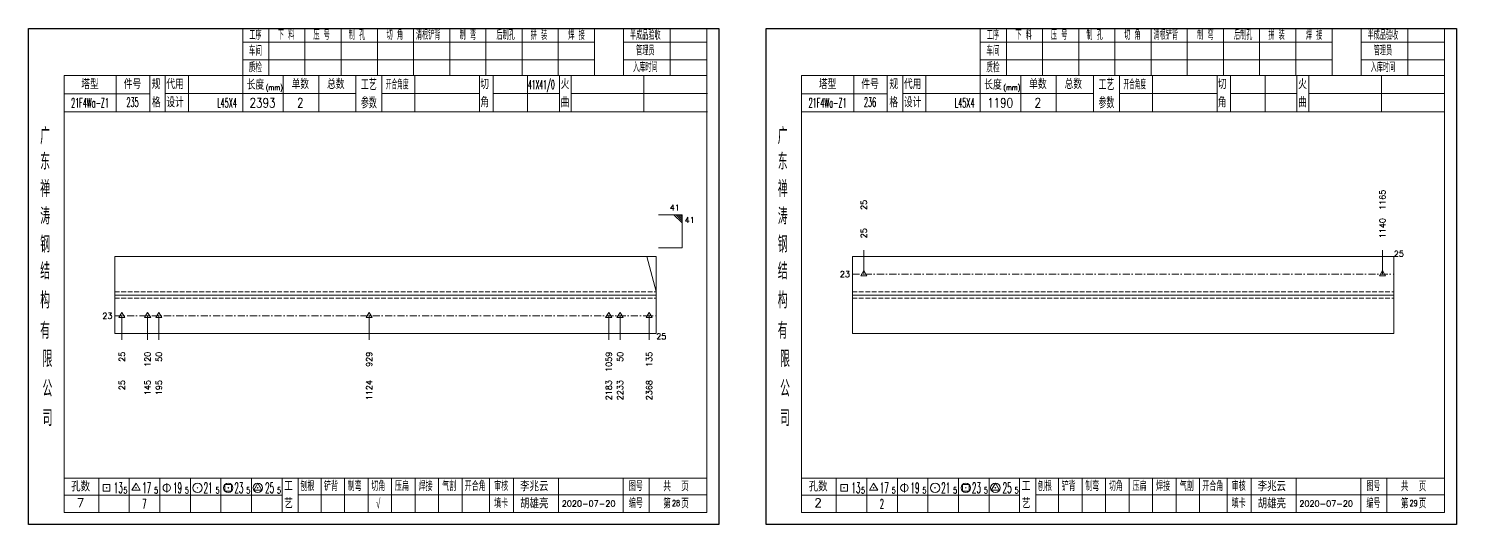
# Model space of a CAD drawing. Extents: x 1310 to 15542, y -76 to 8381.
# Drawn here: x 9944 to 10548, y 5084 to 5294 of the extents above; entities that cross this region are included whole.
import ezdxf
from ezdxf.enums import TextEntityAlignment as Align

# ---------------------------------------------------------------- set-up
doc = ezdxf.new("R2010")
doc.units = 0
doc.header["$MEASUREMENT"] = 0
doc.linetypes.add('一点画线', pattern=[5.2, 3, -1, 0.2, -1])
doc.linetypes.add('虚线', pattern=[2.75, 2, -0.75])
doc.layers.get('0').update_dxf_attribs({"linetype": 'CONTINUOUS', "lineweight": 25})
for name, color, linetype, lineweight in [('1', 7, 'CONTINUOUS', 25), ('4', 7, 'CONTINUOUS', 25), ('5', 7, 'CONTINUOUS', 25)]:
    doc.layers.add(name, color=color, linetype=linetype, lineweight=lineweight)
doc.styles.get("Standard").update_dxf_attribs({"font": 'simplex.shx', "width": 0.7, "height": 3, "bigfont": 'gbhzfs.shx'})

# ---------------------------------------------------------------- blocks, each defined once
blk = doc.blocks.new('孔17.5')
at = {"layer": '5', "color": 7, "linetype": 'Continuous', "lineweight": 13}
for p, q in [((0, 1), (-0.866, -0.5)), ((-0.1, -0.1), (0.1, 0.1)), ((0.1, -0.1), (-0.1, 0.1)), ((0.866, -0.5), (0, 1)), ((-0.866, -0.5), (0.866, -0.5))]:
    blk.add_line(p, q, dxfattribs=at)
blk = doc.blocks.new('CTJGK')
at = {"color": 6, "linetype": 'Continuous'}
for p, q in [((0, 209.97), (292.13, 209.97)), ((0, 0), (0, 209.97)), ((292.13, 209.97), (292.13, 0)), ((292.13, 0), (0, 0))]:
    blk.add_line(p, q, dxfattribs=at)

msp = doc.modelspace()

# ---------------------------------------------------------------- linework, layer by layer
at = {"color": 7, "linetype": 'Continuous', "lineweight": 13}
for p, q in [((10220.562, 5214.854), (10210.562, 5214.854)), ((10217.062, 5214.854), (10220.562, 5211.354)), ((10217.937, 5214.854), (10220.562, 5212.229)), ((10218.812, 5214.854), (10220.562, 5213.104)), ((10219.687, 5214.854), (10220.562, 5213.979)), ((10220.562, 5200.854), (10220.562, 5214.854)), ((10209.562, 5182.306), (10205.636, 5197.187)), ((10220.562, 5200.854), (10210.562, 5200.854)), ((10297.375, 5189.687), (10297.375, 5199.854)), ((10516.878, 5189.687), (10516.878, 5199.854)), ((9983.432, 5172.021), (9983.432, 5161.854)), ((9994.315, 5172.021), (9994.315, 5161.854)), ((9999.103, 5172.021), (9999.103, 5161.854)), ((10088.055, 5172.021), (10088.055, 5161.854)), ((10189.454, 5172.021), (10189.454, 5161.854)), ((10194.242, 5172.021), (10194.242, 5161.854)), ((10206.562, 5172.021), (10206.562, 5161.854))]:
    msp.add_line(p, q, dxfattribs=at)
at = {"color": 7, "linetype": 'Continuous', "lineweight": 18}
for p, q in [((9980.432, 5197.187), (9980.432, 5164.521)), ((9980.432, 5197.187), (10209.562, 5197.187)), ((10209.562, 5197.187), (10209.562, 5164.521)), ((10292.562, 5197.187), (10292.562, 5164.521)), ((10292.562, 5197.187), (10521.692, 5197.187)), ((10521.692, 5197.187), (10521.692, 5164.521)), ((9980.432, 5180.854), (10209.562, 5180.854)), ((10292.562, 5180.854), (10521.692, 5180.854))]:
    msp.add_line(p, q, dxfattribs=at)
at = {"color": 3, "linetype": '一点画线', "lineweight": 13}
for p, q in [((10292.562, 5189.687), (10521.692, 5189.687)), ((9980.432, 5172.021), (10209.562, 5172.021))]:
    msp.add_line(p, q, dxfattribs=at)
at = {"color": 1, "linetype": '虚线', "lineweight": 18}
for p, q in [((9980.432, 5182.187), (10209.562, 5182.187)), ((9980.432, 5179.521), (10209.562, 5179.521)), ((10292.562, 5182.187), (10521.692, 5182.187)), ((10292.562, 5179.521), (10521.692, 5179.521))]:
    msp.add_line(p, q, dxfattribs=at)
at = {"layer": '1', "color": 7, "linetype": 'Continuous', "lineweight": 18}
for p, q in [((9980.432, 5164.521), (10209.562, 5164.521)), ((10292.562, 5164.521), (10521.692, 5164.521))]:
    msp.add_line(p, q, dxfattribs=at)
at = {"layer": '4', "color": 1, "linetype": 'Continuous', "lineweight": 18}
for p, q in [((9943.932, 5293.681), (9943.932, 5083.711)), ((10236.062, 5293.681), (9943.932, 5293.681)), ((10034.562, 5293.681), (10034.562, 5273.841)), ((10045.592, 5293.681), (10045.592, 5273.821)), ((10060.902, 5293.681), (10060.902, 5273.821)), ((10076.222, 5293.681), (10076.222, 5273.821)), ((10091.532, 5293.681), (10091.532, 5273.821)), ((10106.842, 5293.681), (10106.842, 5273.821)), ((10122.152, 5293.681), (10122.152, 5273.821)), ((10137.472, 5293.681), (10137.472, 5273.821)), ((10152.782, 5293.681), (10152.782, 5273.821)), ((10168.092, 5293.681), (10168.092, 5273.821)), ((10183.402, 5293.681), (10183.402, 5273.841)), ((10183.402, 5293.681), (10183.402, 5273.821)), ((10195.682, 5293.681), (10195.682, 5273.821)), ((10215.432, 5293.681), (10215.432, 5273.821)), ((10231.012, 5293.681), (10231.012, 5273.821)), ((10236.062, 5263.881), (10236.062, 5293.681)), ((10256.062, 5293.681), (10256.062, 5083.711)), ((10548.192, 5293.681), (10256.062, 5293.681)), ((10346.692, 5293.681), (10346.692, 5273.841)), ((10357.722, 5293.681), (10357.722, 5273.821)), ((10373.032, 5293.681), (10373.032, 5273.821)), ((10388.352, 5293.681), (10388.352, 5273.821)), ((10403.662, 5293.681), (10403.662, 5273.821)), ((10418.972, 5293.681), (10418.972, 5273.821)), ((10434.282, 5293.681), (10434.282, 5273.821)), ((10449.602, 5293.681), (10449.602, 5273.821)), ((10464.912, 5293.681), (10464.912, 5273.821)), ((10480.222, 5293.681), (10480.222, 5273.821)), ((10495.532, 5293.681), (10495.532, 5273.841)), ((10495.532, 5293.681), (10495.532, 5273.821)), ((10507.812, 5293.681), (10507.812, 5273.821)), ((10527.562, 5293.681), (10527.562, 5273.821)), ((10543.142, 5293.681), (10543.142, 5273.821)), ((10548.192, 5263.881), (10548.192, 5293.681)), ((10183.402, 5287.951), (10034.562, 5287.951)), ((10231.012, 5287.951), (10195.682, 5287.951)), ((10495.532, 5287.951), (10346.692, 5287.951)), ((10543.142, 5287.951), (10507.812, 5287.951)), ((10183.402, 5280.471), (10034.562, 5280.471)), ((10231.012, 5280.471), (10195.682, 5280.471)), ((10495.532, 5280.471), (10346.692, 5280.471)), ((10543.142, 5280.471), (10507.812, 5280.471)), ((9958.942, 5273.821), (9958.942, 5088.761)), ((10231.012, 5273.821), (9958.942, 5273.821)), ((9981.062, 5273.831), (9981.062, 5258.411)), ((9995.212, 5258.411), (9995.212, 5273.821)), ((10001.712, 5258.411), (10001.712, 5273.821)), ((10011.582, 5273.821), (10011.582, 5258.411)), ((10034.562, 5273.841), (10034.562, 5258.411)), ((10051.682, 5273.821), (10051.682, 5258.411)), ((10066.732, 5273.821), (10066.732, 5258.411)), ((10082.432, 5273.821), (10082.432, 5258.411)), ((10093.492, 5273.821), (10093.492, 5258.411)), ((10107.442, 5273.821), (10107.442, 5258.411)), ((10134.742, 5273.821), (10134.742, 5258.411)), ((10140.502, 5273.821), (10140.502, 5258.411)), ((10155.122, 5273.821), (10155.122, 5258.411)), ((10168.582, 5273.821), (10168.582, 5258.411)), ((10173.572, 5273.821), (10173.572, 5258.411)), ((10204.312, 5273.821), (10204.312, 5258.411)), ((10231.012, 5088.761), (10231.012, 5273.821)), ((10271.072, 5273.821), (10271.072, 5088.761)), ((10543.142, 5273.821), (10271.072, 5273.821)), ((10293.192, 5273.831), (10293.192, 5258.411)), ((10307.342, 5258.411), (10307.342, 5273.821)), ((10313.842, 5258.411), (10313.842, 5273.821)), ((10323.712, 5273.821), (10323.712, 5258.411)), ((10346.692, 5273.841), (10346.692, 5258.411)), ((10363.812, 5273.821), (10363.812, 5258.411)), ((10378.862, 5273.821), (10378.862, 5258.411)), ((10394.562, 5273.821), (10394.562, 5258.411)), ((10405.622, 5273.821), (10405.622, 5258.411)), ((10419.572, 5273.821), (10419.572, 5258.411)), ((10446.872, 5273.821), (10446.872, 5258.411)), ((10452.632, 5273.821), (10452.632, 5258.411)), ((10467.252, 5273.821), (10467.252, 5258.411)), ((10480.712, 5273.821), (10480.712, 5258.411)), ((10485.702, 5273.821), (10485.702, 5258.411)), ((10516.442, 5273.821), (10516.442, 5258.411)), ((10543.142, 5088.761), (10543.142, 5273.821)), ((9995.212, 5266.061), (9958.942, 5266.061)), ((10082.432, 5266.111), (10001.712, 5266.111)), ((10093.492, 5266.111), (10134.742, 5266.111)), ((10140.502, 5266.111), (10168.582, 5266.111)), ((10173.572, 5266.111), (10231.192, 5266.111)), ((10236.062, 5083.711), (10236.062, 5263.881)), ((10307.342, 5266.061), (10271.072, 5266.061)), ((10394.562, 5266.111), (10313.842, 5266.111)), ((10405.622, 5266.111), (10446.872, 5266.111)), ((10452.632, 5266.111), (10480.712, 5266.111)), ((10485.702, 5266.111), (10543.322, 5266.111)), ((10548.192, 5083.711), (10548.192, 5263.881)), ((10231.192, 5258.411), (9958.942, 5258.411)), ((10543.322, 5258.411), (10271.072, 5258.411)), ((9958.942, 5103.291), (10231.012, 5103.291)), ((9973.632, 5103.291), (9973.632, 5088.761)), ((9986.562, 5088.761), (9986.562, 5103.291)), ((9999.492, 5103.291), (9999.492, 5088.761)), ((10012.412, 5088.761), (10012.412, 5103.291)), ((10025.342, 5103.291), (10025.342, 5088.761)), ((10038.272, 5088.761), (10038.272, 5103.291)), ((10051.192, 5088.761), (10051.192, 5103.291)), ((10058.062, 5088.761), (10058.062, 5103.291)), ((10067.722, 5088.761), (10067.722, 5103.291)), ((10077.662, 5088.761), (10077.662, 5103.291)), ((10087.602, 5088.761), (10087.602, 5103.291)), ((10097.552, 5088.761), (10097.552, 5103.291)), ((10107.492, 5088.761), (10107.492, 5103.291)), ((10117.432, 5088.761), (10117.432, 5103.291)), ((10127.382, 5088.761), (10127.382, 5103.291)), ((10139.022, 5088.761), (10139.022, 5103.291)), ((10149.172, 5088.761), (10149.172, 5103.291)), ((10168.232, 5088.761), (10168.232, 5103.291)), ((10195.612, 5088.761), (10195.612, 5103.291)), ((10206.572, 5088.761), (10206.572, 5103.291)), ((10271.072, 5103.291), (10543.142, 5103.291)), ((10285.762, 5103.291), (10285.762, 5088.761)), ((10298.692, 5088.761), (10298.692, 5103.291)), ((10311.622, 5103.291), (10311.622, 5088.761)), ((10324.542, 5088.761), (10324.542, 5103.291)), ((10337.472, 5103.291), (10337.472, 5088.761)), ((10350.402, 5088.761), (10350.402, 5103.291)), ((10363.322, 5088.761), (10363.322, 5103.291)), ((10370.192, 5088.761), (10370.192, 5103.291)), ((10379.852, 5088.761), (10379.852, 5103.291)), ((10389.792, 5088.761), (10389.792, 5103.291)), ((10399.732, 5088.761), (10399.732, 5103.291)), ((10409.682, 5088.761), (10409.682, 5103.291)), ((10419.622, 5088.761), (10419.622, 5103.291)), ((10429.562, 5088.761), (10429.562, 5103.291)), ((10439.512, 5088.761), (10439.512, 5103.291)), ((10451.152, 5088.761), (10451.152, 5103.291)), ((10461.302, 5088.761), (10461.302, 5103.291)), ((10480.362, 5088.761), (10480.362, 5103.291)), ((10507.742, 5088.761), (10507.742, 5103.291)), ((10518.702, 5088.761), (10518.702, 5103.291)), ((10051.192, 5096.161), (9958.942, 5096.161)), ((10058.022, 5096.321), (10231.012, 5096.321)), ((10363.322, 5096.161), (10271.072, 5096.161)), ((10370.152, 5096.321), (10543.142, 5096.321)), ((9958.942, 5088.761), (10231.012, 5088.761)), ((10271.072, 5088.761), (10543.142, 5088.761)), ((9943.932, 5083.711), (10236.062, 5083.711)), ((10256.062, 5083.711), (10548.192, 5083.711))]:
    msp.add_line(p, q, dxfattribs=at)
at = {"layer": '4', "color": 7, "linetype": 'Continuous', "lineweight": 13}
for p, q in [((9975.518, 5097.797), (9975.518, 5100.625)), ((9975.518, 5100.625), (9978.346, 5100.625)), ((9978.346, 5100.625), (9978.346, 5097.797)), ((9989.432, 5101.211), (9987.7, 5098.211)), ((9991.164, 5098.211), (9989.432, 5101.211)), ((10002.432, 5101.211), (10002.432, 5097.211)), ((10027.018, 5097.797), (10027.018, 5100.625)), ((10027.018, 5100.625), (10029.846, 5100.625)), ((10029.846, 5100.625), (10029.846, 5097.797)), ((10040.932, 5101.211), (10039.2, 5098.211)), ((10042.664, 5098.211), (10040.932, 5101.211)), ((10287.648, 5097.797), (10287.648, 5100.625)), ((10287.648, 5100.625), (10290.476, 5100.625)), ((10290.476, 5100.625), (10290.476, 5097.797)), ((10301.562, 5101.211), (10299.83, 5098.211)), ((10303.294, 5098.211), (10301.562, 5101.211)), ((10314.562, 5101.211), (10314.562, 5097.211)), ((10339.148, 5097.797), (10339.148, 5100.625)), ((10339.148, 5100.625), (10341.976, 5100.625)), ((10341.976, 5100.625), (10341.976, 5097.797)), ((10353.062, 5101.211), (10351.33, 5098.211)), ((10354.794, 5098.211), (10353.062, 5101.211)), ((9978.346, 5097.797), (9975.518, 5097.797)), ((9976.732, 5099.011), (9977.132, 5099.411)), ((9977.132, 5099.011), (9976.732, 5099.411)), ((9987.7, 5098.211), (9991.164, 5098.211)), ((9989.232, 5099.011), (9989.632, 5099.411)), ((9989.632, 5099.011), (9989.232, 5099.411)), ((10015.232, 5099.011), (10015.632, 5099.411)), ((10015.632, 5099.011), (10015.232, 5099.411)), ((10029.846, 5097.797), (10027.018, 5097.797)), ((10028.232, 5099.011), (10028.632, 5099.411)), ((10028.632, 5099.011), (10028.232, 5099.411)), ((10039.2, 5098.211), (10042.664, 5098.211)), ((10040.732, 5099.011), (10041.132, 5099.411)), ((10041.132, 5099.011), (10040.732, 5099.411)), ((10290.476, 5097.797), (10287.648, 5097.797)), ((10288.862, 5099.011), (10289.262, 5099.411)), ((10289.262, 5099.011), (10288.862, 5099.411)), ((10299.83, 5098.211), (10303.294, 5098.211)), ((10301.362, 5099.011), (10301.762, 5099.411)), ((10301.762, 5099.011), (10301.362, 5099.411)), ((10327.362, 5099.011), (10327.762, 5099.411)), ((10327.762, 5099.011), (10327.362, 5099.411)), ((10341.976, 5097.797), (10339.148, 5097.797)), ((10340.362, 5099.011), (10340.762, 5099.411)), ((10340.762, 5099.011), (10340.362, 5099.411)), ((10351.33, 5098.211), (10354.794, 5098.211)), ((10352.862, 5099.011), (10353.262, 5099.411)), ((10353.262, 5099.011), (10352.862, 5099.411))]:
    msp.add_line(p, q, dxfattribs=at)
for centre, radius in [((10002.432, 5099.211), 1.6), ((10015.432, 5099.211), 2), ((10028.432, 5099.211), 2), ((10040.932, 5099.211), 2), ((10314.562, 5099.211), 1.6), ((10327.562, 5099.211), 2), ((10340.562, 5099.211), 2), ((10353.062, 5099.211), 2)]:
    msp.add_circle(centre, radius, dxfattribs=at)

# ---------------------------------------------------------------- block references
at = {"color": 0, "linetype": 'Continuous'}
for p in [(9943.932, 5083.711), (10256.062, 5083.711)]:
    msp.add_blockref('CTJGK', p, dxfattribs=at)
at = {"color": 8, "linetype": 'Continuous', "lineweight": 9, "xscale": 1.5, "yscale": 1.5, "zscale": 1.5}
for p in [(10297.375, 5189.687), (10516.878, 5189.687)]:
    msp.add_blockref('孔17.5', p, dxfattribs=at)
at = {"layer": '1', "color": 8, "linetype": 'Continuous', "lineweight": 9, "xscale": 1.5, "yscale": 1.5, "zscale": 1.5}
for p in [(9983.432, 5172.021), (9994.315, 5172.021), (9999.103, 5172.021), (10088.055, 5172.021), (10189.454, 5172.021), (10194.242, 5172.021), (10206.562, 5172.021)]:
    msp.add_blockref('孔17.5', p, dxfattribs=at)

# ---------------------------------------------------------------- texts
at = {"color": 7, "linetype": 'Continuous', "lineweight": 13}
for s, p in [('25', (10297.375, 5216.854)), ('1165', (10516.878, 5216.854))]:
    msp.add_text(s, height=2.5, rotation=90, dxfattribs=at).set_placement(p, align=Align.MIDDLE_LEFT)
msp.add_text('41', height=2.5, dxfattribs=at).set_placement((10219.562, 5215.854), align=Align.BOTTOM_RIGHT)
msp.add_text('41', height=2.5, dxfattribs=at).set_placement((10221.562, 5213.854), align=Align.TOP_LEFT)
at = {"color": 8, "linetype": 'Continuous', "lineweight": 9}
for s, p in [('25', (10297.375, 5204.854)), ('1140', (10516.878, 5204.854))]:
    msp.add_text(s, height=2.5, rotation=90, dxfattribs=at).set_placement(p, align=Align.MIDDLE_LEFT)
at = {"color": 7, "linetype": 'Continuous', "lineweight": 13}
msp.add_text('25', height=2.5, dxfattribs=at).set_placement((10521.692, 5198.354), align=Align.MIDDLE_LEFT)
for p in [(10291.562, 5189.687), (9979.432, 5172.021)]:
    msp.add_text('23', height=2.5, dxfattribs=at).set_placement(p, align=Align.MIDDLE_RIGHT)
at = {"layer": '1', "color": 7, "linetype": 'Continuous', "lineweight": 13}
msp.add_text('25', height=2.5, dxfattribs=at).set_placement((10209.562, 5163.354), align=Align.MIDDLE_LEFT)
at = {"layer": '1', "color": 8, "linetype": 'Continuous', "lineweight": 9}
for s, p in [('25', (9983.432, 5156.854)), ('120', (9994.315, 5156.854)), ('50', (9999.103, 5156.854)), ('929', (10088.055, 5156.854)), ('1059', (10189.454, 5156.854)), ('50', (10194.242, 5156.854)), ('135', (10206.562, 5156.854))]:
    msp.add_text(s, height=2.5, rotation=90, dxfattribs=at).set_placement(p, align=Align.MIDDLE_RIGHT)
at = {"layer": '1', "color": 7, "linetype": 'Continuous', "lineweight": 13}
for s, p in [('25', (9983.432, 5144.854)), ('145', (9994.315, 5144.854)), ('195', (9999.103, 5144.854)), ('1124', (10088.055, 5144.854)), ('2183', (10189.454, 5144.854)), ('2233', (10194.242, 5144.854)), ('2368', (10206.562, 5144.854))]:
    msp.add_text(s, height=2.5, rotation=90, dxfattribs=at).set_placement(p, align=Align.MIDDLE_RIGHT)
at = {"layer": '4', "color": 1, "linetype": 'Continuous', "lineweight": 25}
for s, height, width, p in [('工序', 3.7, 0.7, (10039.932, 5290.811)), ('下 料', 3.7, 0.7, (10052.932, 5290.811)), ('压 号', 3.7, 0.7, (10067.932, 5290.811)), ('制 孔', 3.7, 0.7, (10082.932, 5290.811)), ('切 角', 3.7, 0.7, (10098.932, 5290.811)), ('清根铲背 ', 3.7, 0.7, (10113.932, 5290.811)), (' 制 弯', 3.7, 0.7, (10128.932, 5290.811)), (' 后制孔', 3.7, 0.7, (10144.932, 5290.811)), ('拼 装', 3.7, 0.7, (10159.932, 5290.811)), (' 焊 接', 3.7, 0.7, (10174.932, 5290.811)), ('半成品验收', 3.7, 0.7, (10204.932, 5290.811)), ('工序', 3.7, 0.7, (10352.062, 5290.811)), ('下 料', 3.7, 0.7, (10365.062, 5290.811)), ('压 号', 3.7, 0.7, (10380.062, 5290.811)), ('制 孔', 3.7, 0.7, (10395.062, 5290.811)), ('切 角', 3.7, 0.7, (10411.062, 5290.811)), ('清根铲背 ', 3.7, 0.7, (10426.062, 5290.811)), (' 制 弯', 3.7, 0.7, (10441.062, 5290.811)), (' 后制孔', 3.7, 0.7, (10457.062, 5290.811)), ('拼 装', 3.7, 0.7, (10472.062, 5290.811)), (' 焊 接', 3.7, 0.7, (10487.062, 5290.811)), ('半成品验收', 3.7, 0.7, (10517.062, 5290.811)), ('车间', 4, 0.7, (10039.932, 5284.211)), ('管理员', 3.7, 0.7, (10204.932, 5284.211)), ('车间', 4, 0.7, (10352.062, 5284.211)), ('管理员', 3.7, 0.7, (10517.062, 5284.211)), ('质检', 4, 0.7, (10039.932, 5277.151)), ('入库时间', 3.7, 0.7, (10204.932, 5277.151)), ('质检', 4, 0.7, (10352.062, 5277.151)), ('入库时间', 3.7, 0.7, (10517.062, 5277.151)), ('(mm)', 2.24, 0.7, (10047.932, 5268.711)), ('工艺', 4.8, 0.7, (10087.932, 5269.971)), ('开合角度', 4, 0.6, (10099.932, 5269.971)), ('41X41/0', 3.8, 0.4, (10160.932, 5269.971)), ('(mm)', 2.24, 0.7, (10360.062, 5268.711)), ('工艺', 4.8, 0.7, (10400.062, 5269.971)), ('开合角度', 4, 0.6, (10412.062, 5269.971)), ('21F4Wa-Z1', 4, 0.5, (9969.932, 5262.231)), ('235', 4, 0.5, (9987.932, 5262.481)), ('L45X4', 4, 0.5, (10027.932, 5262.211)), ('2393', 4, 0.8, (10042.932, 5262.261)), ('2', 4, 0.8, (10058.932, 5262.261)), ('参数', 4.8, 0.7, (10087.932, 5262.261)), ('21F4Wa-Z1', 4, 0.5, (10282.062, 5262.231)), ('236', 4, 0.5, (10300.062, 5262.481)), ('L45X4', 4, 0.5, (10340.062, 5262.211)), ('1190', 4, 0.8, (10355.062, 5262.261)), ('2', 4, 0.8, (10371.062, 5262.261)), ('参数', 4.8, 0.7, (10400.062, 5262.261)), ('广', 6.96, 0.7, (9950.932, 5248.181)), ('广', 6.96, 0.7, (10263.062, 5248.181)), ('东', 6.96, 0.7, (9950.932, 5237.391)), ('东', 6.96, 0.7, (10263.062, 5237.391)), ('禅', 6.96, 0.7, (9950.932, 5225.801)), ('禅', 6.96, 0.7, (10263.062, 5225.801)), ('涛', 6.96, 0.7, (9950.932, 5214.201)), ('涛', 6.96, 0.7, (10263.062, 5214.201)), ('钢', 6.96, 0.7, (9950.932, 5202.311)), ('钢', 6.96, 0.7, (10263.062, 5202.311)), ('结', 6.96, 0.7, (9950.932, 5191.001)), ('结', 6.96, 0.7, (10263.062, 5191.001)), ('构', 6.96, 0.7, (9950.932, 5178.621)), ('构', 6.96, 0.7, (10263.062, 5178.621)), ('有', 6.96, 0.7, (9950.932, 5165.811)), ('有', 6.96, 0.7, (10263.062, 5165.811)), ('限', 6.96, 0.7, (9951.932, 5153.811)), ('限', 6.96, 0.7, (10264.062, 5153.811)), ('公', 6.96, 0.7, (9951.932, 5141.271)), ('公', 6.96, 0.7, (10264.062, 5141.271)), ('司', 6.96, 0.7, (9951.932, 5128.791)), ('司', 6.96, 0.7, (10264.062, 5128.791)), ('13', 4.47, 0.5, (9981.932, 5099.211)), ('17', 4.47, 0.5, (9993.932, 5099.211)), ('19', 4.47, 0.5, (10006.932, 5099.211)), ('21', 4.47, 0.5, (10019.932, 5099.211)), ('23', 4.47, 0.5, (10032.932, 5099.211)), ('25', 4.47, 0.5, (10045.932, 5099.211)), ('刨根', 3.7, 0.8, (10061.932, 5099.811)), ('铲背', 3.7, 0.8, (10071.932, 5099.811)), ('制弯', 3.7, 0.8, (10081.932, 5099.811)), ('切角', 3.7, 0.8, (10091.932, 5099.811)), ('压扁', 3.7, 0.8, (10101.932, 5099.811)), ('焊接', 3.7, 0.8, (10111.932, 5099.811)), ('气割', 3.7, 0.8, (10121.932, 5099.811)), ('开合角', 3.7, 0.8, (10132.932, 5099.811)), ('审核', 3.7, 0.8, (10143.932, 5099.811)), ('图号', 3.7, 0.8, (10200.932, 5099.811)), ('共  页', 4, 0.8, (10217.932, 5099.811)), ('13', 4.47, 0.5, (10294.062, 5099.211)), ('17', 4.47, 0.5, (10306.062, 5099.211)), ('19', 4.47, 0.5, (10319.062, 5099.211)), ('21', 4.47, 0.5, (10332.062, 5099.211)), ('23', 4.47, 0.5, (10345.062, 5099.211)), ('25', 4.47, 0.5, (10358.062, 5099.211)), ('刨根', 3.7, 0.8, (10374.062, 5099.811)), ('铲背', 3.7, 0.8, (10384.062, 5099.811)), ('制弯', 3.7, 0.8, (10394.062, 5099.811)), ('切角', 3.7, 0.8, (10404.062, 5099.811)), ('压扁', 3.7, 0.8, (10414.062, 5099.811)), ('焊接', 3.7, 0.8, (10424.062, 5099.811)), ('气割', 3.7, 0.8, (10434.062, 5099.811)), ('开合角', 3.7, 0.8, (10445.062, 5099.811)), ('审核', 3.7, 0.8, (10456.062, 5099.811)), ('图号', 3.7, 0.8, (10513.062, 5099.811)), ('共  页', 4, 0.8, (10530.062, 5099.811)), ('5', 2.68, 0.6, (9984.932, 5098.211)), ('7', 4, 0.5, (9992.932, 5092.461)), ('5', 2.68, 0.6, (9997.932, 5098.211)), ('5', 2.68, 0.6, (10010.932, 5098.211)), ('5', 2.68, 0.6, (10023.932, 5098.211)), ('5', 2.68, 0.6, (10036.932, 5098.211)), ('5', 2.68, 0.6, (10049.932, 5098.211)), ('√', 4, 0.6, (10091.932, 5092.541)), ('填卡', 3.7, 0.8, (10143.932, 5092.541)), ('编号', 3.7, 0.8, (10200.932, 5092.541)), ('第  页', 4, 0.8, (10217.932, 5092.541)), ('5', 2.68, 0.6, (10297.062, 5098.211)), ('2', 4, 0.5, (10305.062, 5092.461)), ('5', 2.68, 0.6, (10310.062, 5098.211)), ('5', 2.68, 0.6, (10323.062, 5098.211)), ('5', 2.68, 0.6, (10336.062, 5098.211)), ('5', 2.68, 0.6, (10349.062, 5098.211)), ('5', 2.68, 0.6, (10362.062, 5098.211)), ('填卡', 3.7, 0.8, (10456.062, 5092.541)), ('编号', 3.7, 0.8, (10513.062, 5092.541)), ('第  页', 4, 0.8, (10530.062, 5092.541))]:
    msp.add_text(s, height=height, dxfattribs=dict(at, width=width)).set_placement(p, align=Align.MIDDLE_CENTER)
for s, height, p in [('塔型', 3.7, (9969.932, 5269.941)), ('件号', 3.7, (9987.932, 5269.941)), ('规', 3.7, (9997.932, 5269.971)), ('代用', 3.7, (10005.932, 5269.971)), ('长度', 3.7, (10039.932, 5269.711)), ('单数', 3.7, (10058.932, 5269.971)), ('总数', 3.7, (10073.932, 5269.971)), ('切', 3.7, (10136.932, 5269.971)), ('火', 3.7, (10170.932, 5269.971)), ('塔型', 3.7, (10282.062, 5269.941)), ('件号', 3.7, (10300.062, 5269.941)), ('规', 3.7, (10310.062, 5269.971)), ('代用', 3.7, (10318.062, 5269.971)), ('长度', 3.7, (10352.062, 5269.711)), ('单数', 3.7, (10371.062, 5269.971)), ('总数', 3.7, (10386.062, 5269.971)), ('切', 3.7, (10449.062, 5269.971)), ('火', 3.7, (10483.062, 5269.971)), ('格', 3.7, (9997.932, 5262.261)), ('设计', 3.7, (10005.932, 5262.261)), ('角', 3.7, (10136.932, 5262.261)), ('曲', 3.7, (10170.932, 5262.261)), ('格', 3.7, (10310.062, 5262.261)), ('设计', 3.7, (10318.062, 5262.261)), ('角', 3.7, (10449.062, 5262.261)), ('曲', 3.7, (10483.062, 5262.261)), ('孔数', 4, (9965.932, 5099.731)), ('工', 3.7, (10053.932, 5099.811)), ('李兆云', 4, (10157.932, 5099.811)), ('孔数', 4, (10278.062, 5099.731)), ('工', 3.7, (10366.062, 5099.811)), ('李兆云', 4, (10470.062, 5099.811)), ('7', 3.7, (9965.932, 5092.901)), ('艺', 3.7, (10053.932, 5092.461)), ('胡雄亮', 4, (10157.932, 5092.541)), ('2', 3.7, (10278.062, 5092.901)), ('艺', 3.7, (10366.062, 5092.461)), ('胡雄亮', 4, (10470.062, 5092.541)), ('2020-07-20', 2.5, (10180.932, 5092.541)), ('2020-07-20', 2.5, (10493.062, 5092.541))]:
    msp.add_text(s, height=height, dxfattribs=at).set_placement(p, align=Align.MIDDLE_CENTER)
at = {"layer": '4', "color": 6, "linetype": 'Continuous', "lineweight": 25, "width": 0.8}
for s, p in [('28', (10217.957, 5092.769)), ('29', (10530.087, 5092.769))]:
    msp.add_text(s, height=2.5, dxfattribs=at).set_placement(p, align=Align.MIDDLE_CENTER)

doc.saveas('drawing.dxf')
